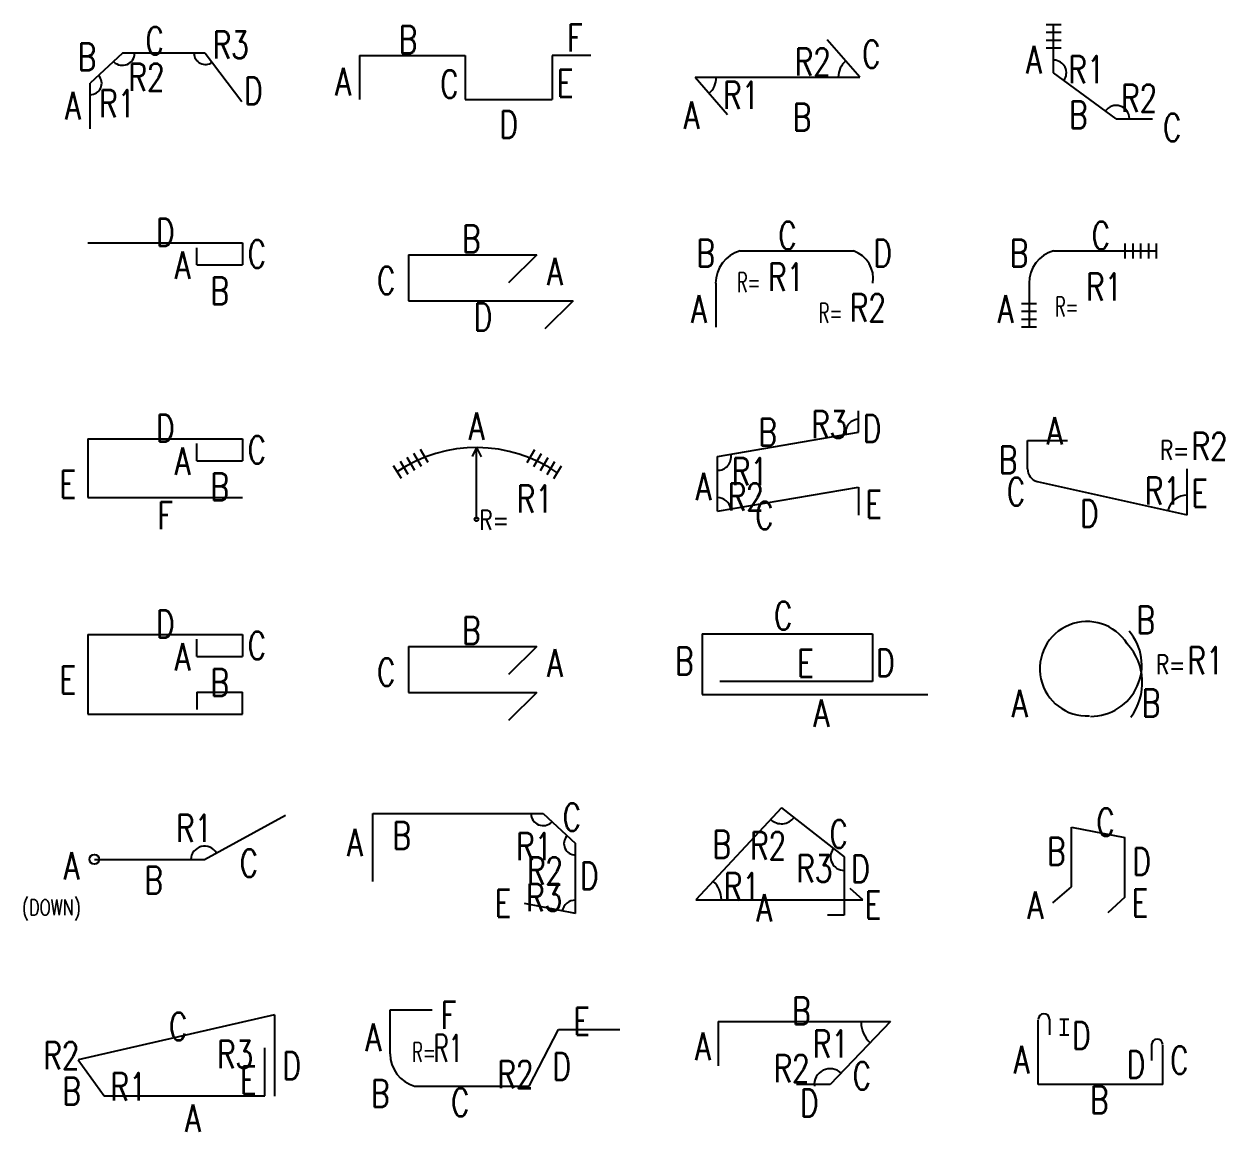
# Model space of a CAD drawing. Header units: millimetres. Extents: x -0.4 to 11.6, y -0.2 to 49.8.
# Drawn here: x 2.836 to 5.902, y 24.804 to 27.633 of the extents above; entities that cross this region are included whole.
import ezdxf
from ezdxf.enums import TextEntityAlignment as Align

# ---------------------------------------------------------------- set-up
doc = ezdxf.new("R2010")
doc.units = ezdxf.units.MM
for name, color, linetype in [('DIM', 7, 'Continuous'), ('SHOP', 2, 'Continuous'), ('TEXT', 3, 'Continuous'), ('TEXTSHOP', 3, 'Continuous')]:
    doc.layers.add(name, color=color, linetype=linetype)
doc.styles.add('ROMANS', font='romans.shx', dxfattribs={"width": 0.75, "bigfont": 'whgtxt.shx'})

# ---------------------------------------------------------------- blocks, each defined once
blk = doc.blocks.new('SSBAR_SHP_451')
at = {"color": 2}
for p, q in [((0.2754, 0.1037), (0.2754, -0.1044)), ((0.2507, -0.1034), (0.2507, 0.0191))]:
    blk.add_line(p, q, dxfattribs=at)
at = {"layer": 'SHOP', "color": 2}
for p, q in [((0.2754, 0.1037), (-0.2266, -0.0119)), ((-0.2266, -0.0119), (-0.16, -0.1034)), ((-0.16, -0.1034), (0.2507, -0.1034))]:
    blk.add_line(p, q, dxfattribs=at)
at = {"layer": 'TEXTSHOP', "color": 4, "style": 'ROMANS', "width": 0.75}
for tag, p in [('C', (0.0527, 0.0388)), ('R2', (-0.2231, -0.0353)), ('R3', (0.2202, -0.0324)), ('E', (0.2293, -0.098)), ('B', (-0.2194, -0.1265))]:
    blk.add_attdef(tag, text='', height=0.07, dxfattribs=at).set_placement(p, align=Align.RIGHT)
for tag, p in [('D', (0.2953, -0.0614)), ('R1', (-0.1438, -0.1151))]:
    blk.add_attdef(tag, p, '', height=0.07, dxfattribs=at)
blk.add_attdef('A', text='', height=0.07, dxfattribs=at).set_placement((0.0665, -0.1958), align=Align.CENTER)
blk = doc.blocks.new('SSBAR_SHP_452')
at = {"color": 40}
blk.add_circle((-0.1848, 0.0003), 0.0125, dxfattribs=at)
at = {"layer": 'DIM', "color": 7}
blk.add_arc((0.0966, -0.0014), 0.0355, 31.1121, 177.359, dxfattribs=at)
at = {"layer": 'SHOP', "color": 2}
for p, q in [((0.0962, 0.0003), (0.3034, 0.1128)), ((-0.1848, 0.0003), (0.0962, 0.0003))]:
    blk.add_line(p, q, dxfattribs=at)
at = {"layer": 'TEXT', "style": 'ROMANS', "width": 0.75}
blk.add_text('(DOWN)', height=0.04, dxfattribs=at).set_placement((-0.2192, -0.1424), align=Align.RIGHT)
at = {"layer": 'TEXTSHOP', "color": 4, "style": 'ROMANS', "width": 0.75}
for tag, p in [('R1', (0.0696, 0.0449)), ('B', (-0.034, -0.0877))]:
    blk.add_attdef(tag, text='', height=0.07, dxfattribs=at).set_placement(p, align=Align.CENTER)
blk.add_attdef('A', text='', height=0.07, dxfattribs=at).set_placement((-0.2233, -0.0513), align=Align.RIGHT)
blk.add_attdef('C', (0.1861, -0.0443), '', height=0.07, dxfattribs=at)
blk = doc.blocks.new('SSBAR_SHP_453')
at = {"color": 40}
blk.add_line((-0.2019, 0.0742), (-0.2019, -0.1291), dxfattribs=at)
at = {"color": 2}
for p, q in [((0.077, 0.018), (0.077, 0.0622)), ((0.077, -0.0728), (0.077, -0.117))]:
    blk.add_line(p, q, dxfattribs=at)
at = {"layer": 'SHOP', "color": 2}
for p, q in [((-0.2019, 0.0742), (0.1936, 0.0742)), ((0.1936, 0.0742), (0.1936, 0.018)), ((0.077, 0.018), (0.1936, 0.018)), ((0.077, -0.0728), (0.1936, -0.0728)), ((0.1936, -0.1291), (0.1936, -0.0728)), ((-0.2019, -0.1291), (0.1936, -0.1291))]:
    blk.add_line(p, q, dxfattribs=at)
at = {"layer": 'TEXTSHOP', "color": 4, "style": 'ROMANS', "width": 0.75}
for tag, p in [('D', (-0.0043, 0.0663)), ('B', (0.135, -0.0832))]:
    blk.add_attdef(tag, text='', height=0.07, dxfattribs=at).set_placement(p, align=Align.CENTER)
blk.add_attdef('C', (0.2061, 0.0111), '', height=0.07, dxfattribs=at)
for tag, p in [('A', (0.0605, -0.0176)), ('E', (-0.2313, -0.0765))]:
    blk.add_attdef(tag, text='', height=0.07, dxfattribs=at).set_placement(p, align=Align.RIGHT)
blk = doc.blocks.new('SSBAR_SHP_454')
at = {"color": 40}
blk.add_line((-0.2019, 0.0742), (-0.2019, -0.0759), dxfattribs=at)
at = {"color": 2}
blk.add_line((0.077, 0.018), (0.077, 0.0622), dxfattribs=at)
at = {"layer": 'SHOP', "color": 2}
for p, q in [((-0.2019, 0.0742), (0.1936, 0.0742)), ((0.1936, 0.0742), (0.1936, 0.018)), ((0.077, 0.018), (0.1936, 0.018)), ((-0.2019, -0.0759), (0.1936, -0.0759))]:
    blk.add_line(p, q, dxfattribs=at)
at = {"layer": 'TEXTSHOP', "color": 4, "style": 'ROMANS', "width": 0.75}
for tag, p in [('D', (-0.0043, 0.0663)), ('B', (0.135, -0.0832)), ('F', (-0.0043, -0.1568))]:
    blk.add_attdef(tag, text='', height=0.07, dxfattribs=at).set_placement(p, align=Align.CENTER)
blk.add_attdef('C', (0.2061, 0.0111), '', height=0.07, dxfattribs=at)
for tag, p in [('A', (0.0605, -0.0176)), ('E', (-0.2313, -0.0765))]:
    blk.add_attdef(tag, text='', height=0.07, dxfattribs=at).set_placement(p, align=Align.RIGHT)
blk = doc.blocks.new('SSBAR_SHP_455')
at = {"color": 2}
blk.add_line((0.077, 0.018), (0.077, 0.0622), dxfattribs=at)
at = {"layer": 'SHOP', "color": 2}
for p, q in [((-0.2019, 0.0742), (0.1936, 0.0742)), ((0.1936, 0.0742), (0.1936, 0.018)), ((0.077, 0.018), (0.1936, 0.018))]:
    blk.add_line(p, q, dxfattribs=at)
at = {"layer": 'TEXTSHOP', "color": 4, "style": 'ROMANS', "width": 0.75}
for tag, p in [('D', (-0.0043, 0.0663)), ('B', (0.135, -0.0832))]:
    blk.add_attdef(tag, text='', height=0.07, dxfattribs=at).set_placement(p, align=Align.CENTER)
blk.add_attdef('C', (0.2061, 0.0111), '', height=0.07, dxfattribs=at)
blk.add_attdef('A', text='', height=0.07, dxfattribs=at).set_placement((0.0605, -0.0176), align=Align.RIGHT)
blk = doc.blocks.new('SSBAR_SHP_456')
at = {"color": 2}
blk.add_line((0.0984, 0.059), (0.1913, -0.0642), dxfattribs=at)
at = {"color": 40}
for centre, radius, start, end in [((-0.1133, 0.059), 0.0312, 226.0469, 358.7516), ((0.0984, 0.059), 0.029, 180.9239, 306.7033), ((-0.1953, -0.018), 0.0291, 269.968, 42.0465)]:
    blk.add_arc(centre, radius, start, end, dxfattribs=at)
at = {"layer": 'SHOP', "color": 2}
for p, q in [((-0.1133, 0.059), (-0.1953, -0.018)), ((0.0984, 0.059), (-0.1133, 0.059)), ((-0.1953, -0.1345), (-0.1953, -0.018))]:
    blk.add_line(p, q, dxfattribs=at)
at = {"layer": 'TEXTSHOP', "color": 4, "style": 'ROMANS', "width": 0.75}
blk.add_attdef('C', text='', height=0.07, dxfattribs=at).set_placement((-0.0308, 0.0554), align=Align.CENTER)
for tag, p in [('R3', (0.1169, 0.0452)), ('R2', (-0.098, -0.0372)), ('D', (0.1972, -0.0722)), ('R1', (-0.1729, -0.1047))]:
    blk.add_attdef(tag, p, '', height=0.07, dxfattribs=at)
for tag, p in [('B', (-0.1807, 0.0143)), ('A', (-0.2197, -0.1101))]:
    blk.add_attdef(tag, text='', height=0.07, dxfattribs=at).set_placement(p, align=Align.RIGHT)
blk = doc.blocks.new('SSBAR_SHP_551')
at = {"color": 40}
for p, q in [((-0.2298, 0.1164), (-0.1221, 0.1164)), ((0.1251, -0.0787), (0.2001, 0.0656)), ((0.2001, 0.0656), (0.357, 0.0656))]:
    blk.add_line(p, q, dxfattribs=at)
blk.add_arc((-0.144, 0.0038), 0.0858, 180, 254.2351, dxfattribs=at)
at = {"layer": 'SHOP', "color": 2}
for p, q in [((-0.2298, 0.0038), (-0.2298, 0.1164)), ((-0.1673, -0.0787), (0.1251, -0.0787))]:
    blk.add_line(p, q, dxfattribs=at)
at = {"layer": 'TEXTSHOP', "color": 3, "style": 'ROMANS', "width": 0.6}
blk.add_text('R=', height=0.05, dxfattribs=at).set_placement((-0.1432, -0.017), align=Align.CENTER)
at = {"layer": 'TEXTSHOP', "color": 4, "style": 'ROMANS'}
for tag, p, width in [('F', (-0.1011, 0.0674), 0.75), ('E', (0.2377, 0.052), 0.75), ('R1', (-0.1183, -0.017), 0.6), ('D', (0.1845, -0.0633), 0.75)]:
    blk.add_attdef(tag, p, '', height=0.07, dxfattribs=dict(at, width=width))
at = {"layer": 'TEXTSHOP', "color": 4, "style": 'ROMANS', "width": 0.75}
for tag, p in [('A', (-0.2525, 0.0109)), ('R2', (0.1362, -0.0837)), ('B', (-0.2318, -0.1322))]:
    blk.add_attdef(tag, text='', height=0.07, dxfattribs=at).set_placement(p, align=Align.RIGHT)
blk.add_attdef('C', text='', height=0.07, dxfattribs=at).set_placement((-0.0508, -0.1551), align=Align.CENTER)
blk = doc.blocks.new('SSBAR_SHP_552')
at = {"color": 40}
blk.add_line((0.2431, -0.1381), (0.1133, -0.112), dxfattribs=at)
for centre, radius, start, end in [((0.1611, 0.1176), 0.0312, 181.2484, 313.9531), ((0.2431, 0.0406), 0.0291, 137.9535, 270.032), ((0.2431, -0.1381), 0.0341, 88.6791, 169.5827)]:
    blk.add_arc(centre, radius, start, end, dxfattribs=at)
at = {"layer": 'SHOP', "color": 2}
for p, q in [((-0.2741, 0.1176), (0.1611, 0.1176)), ((-0.2741, -0.0565), (-0.2741, 0.1176)), ((0.1611, 0.1176), (0.2431, 0.0406)), ((0.2431, -0.1381), (0.2431, 0.0406))]:
    blk.add_line(p, q, dxfattribs=at)
at = {"layer": 'TEXTSHOP', "color": 4, "style": 'ROMANS', "width": 0.75}
for tag, p in [('C', (0.2103, 0.0729)), ('B', (-0.2239, 0.0263)), ('D', (0.2545, -0.0765))]:
    blk.add_attdef(tag, p, '', height=0.07, dxfattribs=at)
for tag, p in [('A', (-0.2998, 0.0082)), ('R1', (0.1839, -0.0019)), ('R2', (0.2115, -0.0637)), ('E', (0.0794, -0.1462)), ('R3', (0.2093, -0.1318))]:
    blk.add_attdef(tag, text='', height=0.07, dxfattribs=at).set_placement(p, align=Align.RIGHT)
blk = doc.blocks.new('SSBAR_SHP_553')
at = {"color": 2}
for p, q in [((-0.183, 0.044), (-0.183, -0.0737)), ((0.1445, 0.044), (0.0725, -0.0276)), ((0.1445, -0.0737), (0.0725, -0.1453))]:
    blk.add_line(p, q, dxfattribs=at)
at = {"layer": 'SHOP', "color": 2}
for p, q in [((-0.183, 0.044), (0.1445, 0.044)), ((-0.183, -0.0737), (0.1445, -0.0737))]:
    blk.add_line(p, q, dxfattribs=at)
at = {"layer": 'TEXTSHOP', "color": 4, "style": 'ROMANS', "width": 0.75}
blk.add_attdef('B', text='', height=0.07, dxfattribs=at).set_placement((-0.0228, 0.05), align=Align.CENTER)
blk.add_attdef('A', (0.1705, -0.0333), '', height=0.07, dxfattribs=at)
blk.add_attdef('C', text='', height=0.07, dxfattribs=at).set_placement((-0.2161, -0.0568), align=Align.RIGHT)
blk = doc.blocks.new('SSBAR_SHP_554')
at = {"color": 40}
for p, q in [((-0.1497, 0.0036), (-0.1694, 0.0364)), ((-0.1325, 0.0138), (-0.1522, 0.0467)), ((0.1197, 0.0138), (0.1394, 0.0467)), ((0.1369, 0.0036), (0.1566, 0.0364)), ((-0.2011, -0.0273), (-0.2208, 0.0056)), ((-0.184, -0.017), (-0.2037, 0.0159)), ((-0.1668, -0.0067), (-0.1865, 0.0261)), ((0.154, -0.0067), (0.1737, 0.0261)), ((0.1712, -0.017), (0.1909, 0.0159)), ((0.1883, -0.0273), (0.208, 0.0056))]:
    blk.add_line(p, q, dxfattribs=at)
at = {"layer": 'DIM', "color": 7}
for p, q in [((-0.0094, 0.0519), (-0.0206, 0.0289)), ((-0.0094, -0.1312), (-0.0094, 0.0519)), ((-0.0094, 0.0519), (0.0028, 0.0282))]:
    blk.add_line(p, q, dxfattribs=at)
blk.add_circle((-0.0094, -0.1312), 0.00487, dxfattribs=at)
at = {"layer": 'SHOP', "color": 2}
blk.add_arc((-0.0094, -0.3107), 0.3625, 54.9858, 124.0789, dxfattribs=at)
at = {"layer": 'TEXTSHOP', "color": 3, "style": 'ROMANS', "width": 0.75}
blk.add_text('R=', height=0.05, dxfattribs=at).set_placement((-0.0022, -0.1581))
at = {"layer": 'TEXTSHOP', "color": 4, "style": 'ROMANS', "width": 0.75}
blk.add_attdef('A', text='', height=0.07, dxfattribs=at).set_placement((-0.0091, 0.0715), align=Align.CENTER)
at = {"layer": 'TEXTSHOP', "color": 30, "true_color": 0xf8991e, "style": 'ROMANS', "width": 0.75}
for tag, p in [('COUPLER1', (-0.184, -0.0325)), ('COUPLER2', (0.1696, -0.0325))]:
    blk.add_attdef(tag, text='', height=0.05, dxfattribs=at).set_placement(p, align=Align.TOP_CENTER)
at = {"layer": 'TEXTSHOP', "color": 4, "style": 'ROMANS', "width": 0.75}
blk.add_attdef('R1', (0.0932, -0.1581), '', height=0.07, dxfattribs=at)
blk = doc.blocks.new('SSBAR_SHP_555')
at = {"color": 40}
for p, q in [((-0.183, 0.044), (-0.183, -0.0737)), ((0.1445, 0.044), (0.0725, -0.0276)), ((0.2371, -0.0737), (0.1651, -0.1453))]:
    blk.add_line(p, q, dxfattribs=at)
at = {"layer": 'SHOP', "color": 2}
for p, q in [((-0.183, 0.044), (0.1445, 0.044)), ((-0.183, -0.0737), (0.2371, -0.0737))]:
    blk.add_line(p, q, dxfattribs=at)
at = {"layer": 'TEXTSHOP', "color": 4, "style": 'ROMANS', "width": 0.75}
for tag, p in [('B', (-0.0228, 0.05)), ('D', (0.0071, -0.1498))]:
    blk.add_attdef(tag, text='', height=0.07, dxfattribs=at).set_placement(p, align=Align.CENTER)
blk.add_attdef('A', (0.1705, -0.0333), '', height=0.07, dxfattribs=at)
blk.add_attdef('C', text='', height=0.07, dxfattribs=at).set_placement((-0.2161, -0.0568), align=Align.RIGHT)
blk = doc.blocks.new('SSBAR_SHP_556')
at = {"color": 2}
for p, q in [((-0.3082, 0.0528), (-0.3082, -0.0598)), ((-0.038, 0.0528), (-0.038, -0.0598)), ((0.184, 0.0528), (0.184, -0.0598))]:
    blk.add_line(p, q, dxfattribs=at)
at = {"layer": 'SHOP', "color": 2}
for p, q in [((-0.3082, 0.0528), (-0.038, 0.0528)), ((0.2829, 0.0528), (0.184, 0.0528)), ((-0.038, -0.0598), (0.184, -0.0598))]:
    blk.add_line(p, q, dxfattribs=at)
at = {"layer": 'TEXTSHOP', "color": 4, "style": 'ROMANS', "width": 0.75}
for tag, p in [('B', (-0.1844, 0.0584)), ('D', (0.0729, -0.1585))]:
    blk.add_attdef(tag, text='', height=0.07, dxfattribs=at).set_placement(p, align=Align.CENTER)
for tag, p in [('F', (0.2216, 0.0633)), ('E', (0.1957, -0.053))]:
    blk.add_attdef(tag, p, '', height=0.07, dxfattribs=at)
for tag, p in [('A', (-0.3298, -0.0488)), ('C', (-0.0549, -0.055))]:
    blk.add_attdef(tag, text='', height=0.07, dxfattribs=at).set_placement(p, align=Align.RIGHT)
blk = doc.blocks.new('SSBAR_SHP_651')
at = {"color": 2}
blk.add_line((0.0937, -0.0748), (0.0073, -0.0748), dxfattribs=at)
at = {"color": 40}
for centre, radius, start, end in [((0.2478, 0.086), 0.0753, 182.098, 225.2758), ((0.0937, -0.0748), 0.0406, 46.3813, 185.792)]:
    blk.add_arc(centre, radius, start, end, dxfattribs=at)
at = {"layer": 'SHOP', "color": 2}
for p, q in [((-0.1921, 0.086), (0.2478, 0.086)), ((-0.1921, 0.086), (-0.1921, -0.0265)), ((0.2478, 0.086), (0.0937, -0.0748))]:
    blk.add_line(p, q, dxfattribs=at)
at = {"layer": 'TEXTSHOP', "color": 4, "style": 'ROMANS', "width": 0.75}
for tag, p in [('B', (0.0199, 0.0787)), ('D', (0.04, -0.1568))]:
    blk.add_attdef(tag, text='', height=0.07, dxfattribs=at).set_placement(p, align=Align.CENTER)
for tag, p in [('R1', (0.1415, -0.0058)), ('A', (-0.2111, -0.0121)), ('R2', (0.0412, -0.0684))]:
    blk.add_attdef(tag, text='', height=0.07, dxfattribs=at).set_placement(p, align=Align.RIGHT)
blk.add_attdef('C', (0.1508, -0.0872), '', height=0.07, dxfattribs=at)
blk = doc.blocks.new('SSBAR_SHP_652')
at = {"color": 2}
for p, q in [((0.177, -0.1034), (0.1445, -0.0743)), ((0.1292, -0.1421), (0.0869, -0.1421))]:
    blk.add_line(p, q, dxfattribs=at)
at = {"color": 40}
for centre, radius, start, end in [((0.1292, 0.0068), 0.0346, 144.2374, 269.8274), ((-0.2491, -0.1034), 0.0651, 0.8507, 47.0225)]:
    blk.add_arc(centre, radius, start, end, dxfattribs=at)
at = {"layer": 'DIM', "color": 7}
blk.add_arc((-0.0308, 0.1322), 0.0409, 228.1293, 321.925, dxfattribs=at)
at = {"layer": 'SHOP', "color": 2}
for p, q in [((-0.0306, 0.1316), (-0.2491, -0.1034)), ((-0.0306, 0.1316), (0.1292, 0.0068)), ((0.1292, 0.0068), (0.1292, -0.1421)), ((-0.2491, -0.1034), (0.177, -0.1034))]:
    blk.add_line(p, q, dxfattribs=at)
at = {"layer": 'TEXTSHOP', "color": 4, "style": 'ROMANS', "width": 0.75}
for tag, p in [('C', (0.0918, 0.0301)), ('R2', (-0.1109, 0.0004)), ('D', (0.1472, -0.0586)), ('R1', (-0.1781, -0.1044)), ('E', (0.1815, -0.1508))]:
    blk.add_attdef(tag, p, '', height=0.07, dxfattribs=at)
for tag, p in [('B', (-0.1597, 0.0038)), ('R3', (0.0993, -0.058))]:
    blk.add_attdef(tag, text='', height=0.07, dxfattribs=at).set_placement(p, align=Align.RIGHT)
blk.add_attdef('A', text='', height=0.07, dxfattribs=at).set_placement((-0.075, -0.1582), align=Align.CENTER)
blk = doc.blocks.new('SSBAR_SHP_653')
at = {"color": 2}
for p, q in [((-0.2329, 0.0764), (0.2021, 0.0764)), ((0.2021, 0.0764), (0.2021, -0.0458)), ((0.2021, -0.0458), (-0.1884, -0.0458))]:
    blk.add_line(p, q, dxfattribs=at)
at = {"layer": 'SHOP', "color": 2}
for p, q in [((-0.2329, 0.0764), (-0.2329, -0.0785)), ((-0.2329, -0.0785), (0.3433, -0.0785))]:
    blk.add_line(p, q, dxfattribs=at)
at = {"layer": 'TEXTSHOP', "color": 4, "style": 'ROMANS', "width": 0.75}
for tag, p in [('C', (-0.0266, 0.0876)), ('E', (0.0307, -0.0337)), ('A', (0.0711, -0.1611))]:
    blk.add_attdef(tag, text='', height=0.07, dxfattribs=at).set_placement(p, align=Align.CENTER)
blk.add_attdef('B', text='', height=0.07, dxfattribs=at).set_placement((-0.2552, -0.0281), align=Align.RIGHT)
blk.add_attdef('D', (0.2108, -0.0329), '', height=0.07, dxfattribs=at)
blk = doc.blocks.new('SSBAR_SHP_654')
at = {"color": 2}
for p, q in [((0.1663, 0.0913), (0.1663, 0.1453)), ((-0.1944, 0.0286), (0.1663, 0.0913)), ((-0.1944, -0.1104), (-0.1944, 0.0286)), ((-0.1944, -0.1104), (0.1663, -0.0497)), ((0.1663, -0.0497), (0.1663, -0.121))]:
    blk.add_line(p, q, dxfattribs=at)
at = {"color": 0}
for centre, radius, start, end in [((0.1663, 0.0913), 0.0327, 88.7777, 190.7618), ((-0.1944, 0.0286), 0.0351, 270.1355, 8.7409), ((-0.1944, -0.1104), 0.0346, 9.8707, 89.6959)]:
    blk.add_arc(centre, radius, start, end, dxfattribs=at)
at = {"layer": 'TEXTSHOP', "color": 4, "style": 'ROMANS', "width": 0.75}
for tag, p in [('B', (-0.0428, 0.0563)), ('R3', (0.1374, 0.0757)), ('A', (-0.2093, -0.0828))]:
    blk.add_attdef(tag, text='', height=0.07, dxfattribs=at).set_placement(p, align=Align.RIGHT)
for tag, p in [('D', (0.1766, 0.0652)), ('R1', (-0.1577, -0.0443)), ('R2', (-0.1683, -0.1093)), ('E', (0.1834, -0.1279)), ('C', (-0.098, -0.1565))]:
    blk.add_attdef(tag, p, '', height=0.07, dxfattribs=at)
blk = doc.blocks.new('SSBAR_SHP_655')
at = {"color": 40}
for centre, radius, start, end in [((-0.1129, -0.0286), 0.0858, 105.7649, 180), ((0.1282, -0.0175), 0.0756, 351.5303, 70.7867)]:
    blk.add_arc(centre, radius, start, end, dxfattribs=at)
at = {"layer": 'SHOP', "color": 2}
for p, q in [((-0.1362, 0.054), (0.153, 0.054)), ((-0.1986, -0.0286), (-0.1986, -0.1411))]:
    blk.add_line(p, q, dxfattribs=at)
at = {"layer": 'TEXTSHOP', "color": 3, "style": 'ROMANS', "width": 0.6}
for p in [(-0.114, -0.0512), (0.0948, -0.1295)]:
    blk.add_text('R=', height=0.05, dxfattribs=at).set_placement(p, align=Align.CENTER)
at = {"layer": 'TEXTSHOP', "color": 4, "style": 'ROMANS', "width": 0.75}
blk.add_attdef('C', text='', height=0.07, dxfattribs=at).set_placement((-0.0153, 0.0581), align=Align.CENTER)
for tag, p in [('B', (-0.2006, 0.0132)), ('A', (-0.2213, -0.1294))]:
    blk.add_attdef(tag, text='', height=0.07, dxfattribs=at).set_placement(p, align=Align.RIGHT)
for tag, p in [('D', (0.2038, 0.0132)), ('R1', (-0.0651, -0.0477)), ('R2', (0.1437, -0.126))]:
    blk.add_attdef(tag, p, '', height=0.07, dxfattribs=at)
blk = doc.blocks.new('SSBAR_SHP_656')
at = {"color": 2}
for p, q in [((0.1691, -0.0024), (0.0863, 0.093)), ((-0.2514, -0.0024), (-0.1686, -0.0979))]:
    blk.add_line(p, q, dxfattribs=at)
at = {"color": 40}
for centre, start, end in [((0.1691, -0.0024), 130.6181, 179.9779), ((-0.2514, -0.0024), 310.6181, 359.9779)]:
    blk.add_arc(centre, 0.0546, start, end, dxfattribs=at)
at = {"layer": 'SHOP', "color": 2}
blk.add_line((-0.2514, -0.0024), (0.1691, -0.0024), dxfattribs=at)
at = {"layer": 'TEXTSHOP', "color": 4, "style": 'ROMANS', "width": 0.75}
for tag, p in [('R2', (0.0952, 0.0018)), ('A', (-0.2404, -0.1347))]:
    blk.add_attdef(tag, text='', height=0.07, dxfattribs=at).set_placement(p, align=Align.RIGHT)
for tag, p in [('C', (0.1752, 0.0215)), ('R1', (-0.1799, -0.0834)), ('B', (-0.002, -0.1394))]:
    blk.add_attdef(tag, p, '', height=0.07, dxfattribs=at)
blk = doc.blocks.new('SSBAR_SHP_751')
at = {"color": 2}
for p, q in [((-0.1466, 0.0925), (-0.1466, 0.0523)), ((-0.1749, -0.0745), (-0.1749, 0.0908)), ((0.1144, 0.0273), (0.1144, -0.0129)), ((0.1427, -0.0745), (0.1427, 0.026))]:
    blk.add_line(p, q, dxfattribs=at)
at = {"color": 7}
for p, q in [((-0.1196, 0.0925), (-0.0968, 0.0925)), ((-0.1088, 0.0523), (-0.1088, 0.0925)), ((-0.1196, 0.0523), (-0.0968, 0.0523))]:
    blk.add_line(p, q, dxfattribs=at)
at = {"color": 2}
for centre in [(-0.1608, 0.0921), (0.1286, 0.0273)]:
    blk.add_arc(centre, 0.0142, 1.4681, 180, dxfattribs=at)
at = {"layer": 'SHOP', "color": 2}
blk.add_line((0.1427, -0.0745), (-0.1749, -0.0745), dxfattribs=at)
at = {"layer": 'TEXTSHOP', "color": 4, "style": 'ROMANS', "width": 0.75}
for tag, p in [('D', (-0.0886, 0.0158)), ('C', (0.1616, -0.0475))]:
    blk.add_attdef(tag, p, '', height=0.07, dxfattribs=at)
for tag, p in [('A', (-0.1977, -0.0461)), ('D', (0.0978, -0.0585))]:
    blk.add_attdef(tag, text='', height=0.07, dxfattribs=at).set_placement(p, align=Align.RIGHT)
blk.add_attdef('B', text='', height=0.07, dxfattribs=at).set_placement((-0.0194, -0.1485), align=Align.CENTER)
blk = doc.blocks.new('SSBAR_SHP_752')
at = {"color": 2}
blk.add_line((-0.0902, 0.0823), (0.0462, 0.0563), dxfattribs=at)
at = {"color": 40}
for p, q in [((-0.1378, -0.1109), (-0.0902, -0.07)), ((0.0462, -0.096), (0.0029, -0.1366))]:
    blk.add_line(p, q, dxfattribs=at)
at = {"layer": 'DIM', "color": 2}
for p, q in [((-0.0902, -0.07), (-0.0902, 0.0823)), ((0.0462, -0.096), (0.0462, 0.0563))]:
    blk.add_line(p, q, dxfattribs=at)
at = {"layer": 'TEXT', "color": 4, "style": 'ROMANS', "width": 0.75}
for tag, p in [('C', (-0.0269, 0.06)), ('D', (0.0649, -0.0399)), ('E', (0.0633, -0.1459))]:
    blk.add_attdef(tag, p, '', height=0.07, dxfattribs=at)
for tag, p in [('B', (-0.1059, -0.0141)), ('A', (-0.1624, -0.1517))]:
    blk.add_attdef(tag, text='', height=0.07, dxfattribs=at).set_placement(p, align=Align.RIGHT)
blk = doc.blocks.new('SSBAR_SHP_753')
at = {"color": 2}
for centre, radius, start, end in [((-0.0504, -0.013), 0.1206, 31.8987, 272.7513), ((-0.0417, -0.0036), 0.131, 269.9746, 41.2959), ((-0.0556, -0.0485), 0.1463, 323.0157, 42.6697)]:
    blk.add_arc(centre, radius, start, end, dxfattribs=at)
at = {"layer": 'TEXTSHOP', "color": 3, "style": 'ROMANS', "width": 0.75}
blk.add_text('R=', height=0.05, dxfattribs=at).set_placement((0.1253, -0.0272))
at = {"layer": 'TEXTSHOP', "color": 4, "style": 'ROMANS', "width": 0.75}
for tag, p in [('B', (0.0756, 0.0767)), ('R1', (0.2055, -0.0272)), ('B', (0.0891, -0.1353))]:
    blk.add_attdef(tag, p, '', height=0.07, dxfattribs=at)
blk.add_attdef('A', text='', height=0.07, dxfattribs=at).set_placement((-0.2024, -0.1369), align=Align.RIGHT)
blk = doc.blocks.new('SSBAR_SHP_754')
at = {"color": 40}
for p, q in [((-0.2022, 0.0698), (-0.1004, 0.0698)), ((0.2051, -0.1196), (0.2051, -0.0028)), ((-0.1778, -0.0351), (0.2051, -0.1196))]:
    blk.add_line(p, q, dxfattribs=at)
for centre, radius, start, end in [((-0.1687, -0.0028), 0.0335, 180, 254.2351), ((0.2051, -0.1196), 0.0501, 90, 166.1156)]:
    blk.add_arc(centre, radius, start, end, dxfattribs=at)
at = {"layer": 'SHOP', "color": 2}
blk.add_line((-0.2022, -0.0028), (-0.2022, 0.0698), dxfattribs=at)
at = {"layer": 'TEXTSHOP', "color": 3, "style": 'ROMANS', "width": 0.75}
blk.add_text('R=', height=0.05, dxfattribs=at).set_placement((0.2109, 0.0202), align=Align.RIGHT)
at = {"layer": 'TEXTSHOP', "color": 4, "style": 'ROMANS', "width": 0.75}
blk.add_attdef('A', text='', height=0.07, dxfattribs=at).set_placement((-0.1333, 0.0593), align=Align.CENTER)
for tag, p in [('R2', (0.2161, 0.0202)), ('E', (0.2156, -0.0994))]:
    blk.add_attdef(tag, p, '', height=0.07, dxfattribs=at)
for tag, p in [('B', (-0.2287, -0.0146)), ('C', (-0.2084, -0.0957)), ('R1', (0.1889, -0.0934)), ('D', (-0.0216, -0.1516))]:
    blk.add_attdef(tag, text='', height=0.07, dxfattribs=at).set_placement(p, align=Align.RIGHT)
blk = doc.blocks.new('SSBAR_SHP_755')
at = {"color": 40}
for p, q in [((0.0463, 0.0731), (0.0463, 0.0348)), ((0.0663, 0.0731), (0.0663, 0.0348)), ((0.0863, 0.0731), (0.0863, 0.0348)), ((0.1063, 0.0731), (0.1063, 0.0348)), ((0.1263, 0.0731), (0.1263, 0.0348)), ((-0.1795, -0.0811), (-0.2178, -0.0811)), ((-0.1795, -0.1011), (-0.2178, -0.1011)), ((-0.1795, -0.1211), (-0.2178, -0.1211)), ((-0.1795, -0.1411), (-0.2178, -0.1411))]:
    blk.add_line(p, q, dxfattribs=at)
blk.add_arc((-0.1129, -0.0286), 0.0858, 105.7649, 180, dxfattribs=at)
at = {"layer": 'SHOP', "color": 2}
for p, q in [((-0.1362, 0.054), (0.1263, 0.054)), ((-0.1986, -0.0286), (-0.1986, -0.1411))]:
    blk.add_line(p, q, dxfattribs=at)
at = {"layer": 'TEXTSHOP', "color": 3, "style": 'ROMANS', "width": 0.6}
blk.add_text('R=', height=0.05, dxfattribs=at).set_placement((-0.1021, -0.1136), align=Align.CENTER)
at = {"layer": 'TEXTSHOP', "color": 4, "style": 'ROMANS', "width": 0.75}
blk.add_attdef('C', text='', height=0.07, dxfattribs=at).set_placement((-0.0153, 0.0581), align=Align.CENTER)
for tag, p in [('B', (-0.2006, 0.0132)), ('A', (-0.2382, -0.1294))]:
    blk.add_attdef(tag, text='', height=0.07, dxfattribs=at).set_placement(p, align=Align.RIGHT)
at = {"layer": 'TEXTSHOP', "color": 30, "true_color": 0xf8991e, "style": 'ROMANS', "width": 0.75}
for tag, p in [('COUPLER2', (0.1063, 0.0148)), ('COUPLER1', (-0.1986, -0.1627))]:
    blk.add_attdef(tag, text='', height=0.05, dxfattribs=at).set_placement(p, align=Align.TOP_CENTER)
at = {"layer": 'TEXTSHOP', "color": 4, "style": 'ROMANS', "width": 0.75}
blk.add_attdef('R1', (-0.0532, -0.1101), '', height=0.07, dxfattribs=at)
blk = doc.blocks.new('SSBAR_SHP_756')
at = {"color": 40}
for p, q in [((-0.1168, 0.1313), (-0.1551, 0.1313)), ((-0.136, 0.0084), (-0.136, 0.1313)), ((-0.1168, 0.1113), (-0.1551, 0.1113)), ((-0.1168, 0.0913), (-0.1551, 0.0913)), ((-0.1168, 0.0713), (-0.1551, 0.0713)), ((0.0238, -0.1085), (-0.136, 0.0084))]:
    blk.add_line(p, q, dxfattribs=at)
for centre, radius, start, end in [((-0.136, 0.0084), 0.0327, 324.0792, 87.7739), ((0.0238, -0.1085), 0.0339, 0.6426, 144.4111)]:
    blk.add_arc(centre, radius, start, end, dxfattribs=at)
at = {"layer": 'SHOP', "color": 2}
blk.add_line((0.0238, -0.1085), (0.117, -0.1085), dxfattribs=at)
at = {"layer": 'TEXTSHOP', "color": 30, "true_color": 0xf8991e, "style": 'ROMANS', "width": 0.75}
blk.add_attdef('COUPLER1', text='', height=0.05, dxfattribs=at).set_placement((-0.136, 0.1455), align=Align.BOTTOM_CENTER)
at = {"layer": 'TEXTSHOP', "color": 4, "style": 'ROMANS', "width": 0.75}
for tag, p in [('A', (-0.1659, 0.0072)), ('B', (-0.0494, -0.1336))]:
    blk.add_attdef(tag, text='', height=0.07, dxfattribs=at).set_placement(p, align=Align.RIGHT)
for tag, p in [('R1', (-0.0986, -0.0181)), ('R2', (0.0363, -0.0908)), ('C', (0.1431, -0.1661))]:
    blk.add_attdef(tag, p, '', height=0.07, dxfattribs=at)

msp = doc.modelspace()

# ---------------------------------------------------------------- block references
for name, p, values in [('SSBAR_SHP_556', (4, 27.5), {'F': 'F', 'E': 'E', 'C': 'C', 'D': 'D', 'B': 'B', 'A': 'A'}), ('SSBAR_SHP_756', (5.6, 27.5), {'C': 'C', 'R2': 'R2', 'R1': 'R1', 'B': 'B', 'A': 'A'}), ('SSBAR_SHP_456', (3.2, 27.5), {'R3': 'R3', 'D': 'D', 'R1': 'R1', 'R2': 'R2', 'B': 'B', 'A': 'A', 'C': 'C'}), ('SSBAR_SHP_656', (4.8, 27.5), {'R1': 'R1', 'A': 'A', 'B': 'B', 'R2': 'R2', 'C': 'C'}), ('SSBAR_SHP_455', (3.2, 27), {'B': 'B', 'C': 'C', 'A': 'A', 'D': 'D'}), ('SSBAR_SHP_555', (4, 27), {'D': 'D', 'A': 'A', 'B': 'B', 'C': 'C'}), ('SSBAR_SHP_655', (4.8, 27), {'R2': 'R2', 'D': 'D', 'R1': 'R1', 'B': 'B', 'C': 'C', 'A': 'A'}), ('SSBAR_SHP_654', (4.8, 26.5), {'R3': 'R3', 'E': 'E', 'D': 'D', 'B': 'B', 'C': 'C', 'A': 'A', 'R2': 'R2', 'R1': 'R1'}), ('SSBAR_SHP_454', (3.2, 26.5), {'F': 'F', 'E': 'E', 'B': 'B', 'C': 'C', 'A': 'A', 'D': 'D'}), ('SSBAR_SHP_754', (5.6, 26.5), {'E': 'E', 'A': 'A', 'R1': 'R1', 'R2': 'R2', 'C': 'C', 'D': 'D', 'B': 'B'}), ('SSBAR_SHP_653', (4.8, 26), {'E': 'E', 'C': 'C', 'B': 'B', 'D': 'D', 'A': 'A'}), ('SSBAR_SHP_453', (3.2, 26), {'E': 'E', 'B': 'B', 'C': 'C', 'A': 'A', 'D': 'D'}), ('SSBAR_SHP_553', (4, 26), {'A': 'A', 'B': 'B', 'C': 'C'}), ('SSBAR_SHP_552', (4, 25.5), {'R3': 'R3', 'E': 'E', 'R2': 'R2', 'R1': 'R1', 'C': 'C', 'D': 'D', 'B': 'B', 'A': 'A'}), ('SSBAR_SHP_452', (3.2, 25.5), {'C': 'C', 'R1': 'R1', 'B': 'B', 'A': 'A'}), ('SSBAR_SHP_652', (4.8, 25.5), {'R3': 'R3', 'C': 'C', 'E': 'E', 'D': 'D', 'B': 'B', 'R1': 'R1', 'R2': 'R2', 'A': 'A'}), ('SSBAR_SHP_752', (5.6, 25.5), {'C': 'C', 'D': 'D', 'E': 'E', 'A': 'A', 'B': 'B'}), ('SSBAR_SHP_651', (4.8, 25), {'R2': 'R2', 'D': 'D', 'R1': 'R1', 'C': 'C', 'B': 'B', 'A': 'A'}), ('SSBAR_SHP_551', (4, 25), {'F': 'F', 'E': 'E', 'R1': 'R1', 'R2': 'R2', 'D': 'D', 'B': 'B', 'C': 'C', 'A': 'A'}), ('SSBAR_SHP_451', (3.2, 25), {'R3': 'R3', 'D': 'D', 'E': 'E', 'C': 'C', 'R1': 'R1', 'R2': 'R2', 'B': 'B', 'A': 'A'})]:
    msp.add_blockref(name, p).add_auto_attribs(values)
ref = msp.add_blockref('SSBAR_SHP_755', (5.6, 27))
ref.add_attrib('R1', 'R1', (5.5468, 26.927), dxfattribs={"layer": 'TEXTSHOP', "color": 4, "height": 0.07, "style": 'ROMANS', "width": 0.75})
ref.add_attrib('B', 'B', dxfattribs={"layer": 'TEXTSHOP', "color": 4, "height": 0.07, "style": 'ROMANS', "width": 0.75}).set_placement((5.3994, 27.0132), align=Align.RIGHT)
ref.add_attrib('C', 'C', dxfattribs={"layer": 'TEXTSHOP', "color": 4, "height": 0.07, "style": 'ROMANS', "width": 0.75}).set_placement((5.5847, 27.0581), align=Align.CENTER)
ref.add_attrib('A', 'A', dxfattribs={"layer": 'TEXTSHOP', "color": 4, "height": 0.07, "style": 'ROMANS', "width": 0.75}).set_placement((5.3618, 26.8706), align=Align.RIGHT)
ref = msp.add_blockref('SSBAR_SHP_554', (4, 26.5))
ref.add_attrib('R1', 'R1', (4.0932, 26.3857), dxfattribs={"layer": 'TEXTSHOP', "color": 4, "height": 0.07, "style": 'ROMANS', "width": 0.75})
ref.add_attrib('A', 'A', dxfattribs={"layer": 'TEXTSHOP', "color": 4, "height": 0.07, "style": 'ROMANS', "width": 0.75}).set_placement((3.9909, 26.5715), align=Align.CENTER)
ref = msp.add_blockref('SSBAR_SHP_753', (5.6, 26))
ref.add_attrib('B', 'B', (5.6891, 25.8647), dxfattribs={"layer": 'TEXTSHOP', "color": 4, "height": 0.07, "style": 'ROMANS', "width": 0.75})
ref.add_attrib('R1', 'R1', (5.8055, 25.9728), dxfattribs={"layer": 'TEXTSHOP', "color": 4, "height": 0.07, "style": 'ROMANS', "width": 0.75})
ref.add_attrib('A', 'A', dxfattribs={"layer": 'TEXTSHOP', "color": 4, "height": 0.07, "style": 'ROMANS', "width": 0.75}).set_placement((5.3976, 25.8631), align=Align.RIGHT)
ref.add_attrib('B', 'B', (5.6756, 26.0767), dxfattribs={"layer": 'TEXTSHOP', "color": 4, "height": 0.07, "style": 'ROMANS', "width": 0.75})
ref = msp.add_blockref('SSBAR_SHP_751', (5.6, 25))
ref.add_attrib('D', 'D', dxfattribs={"layer": 'TEXTSHOP', "color": 4, "height": 0.07, "style": 'ROMANS', "width": 0.75}).set_placement((5.6978, 24.9415), align=Align.RIGHT)
ref.add_attrib('D', 'D', (5.5114, 25.0158), dxfattribs={"layer": 'TEXTSHOP', "color": 4, "height": 0.07, "style": 'ROMANS', "width": 0.75})
ref.add_attrib('B', 'B', dxfattribs={"layer": 'TEXTSHOP', "color": 4, "height": 0.07, "style": 'ROMANS', "width": 0.75}).set_placement((5.5806, 24.8515), align=Align.CENTER)
ref.add_attrib('A', 'A', dxfattribs={"layer": 'TEXTSHOP', "color": 4, "height": 0.07, "style": 'ROMANS', "width": 0.75}).set_placement((5.4023, 24.9539), align=Align.RIGHT)
ref.add_attrib('C', 'C', (5.7616, 24.9525), dxfattribs={"layer": 'TEXTSHOP', "color": 4, "height": 0.07, "style": 'ROMANS', "width": 0.75})

doc.saveas('drawing.dxf')
